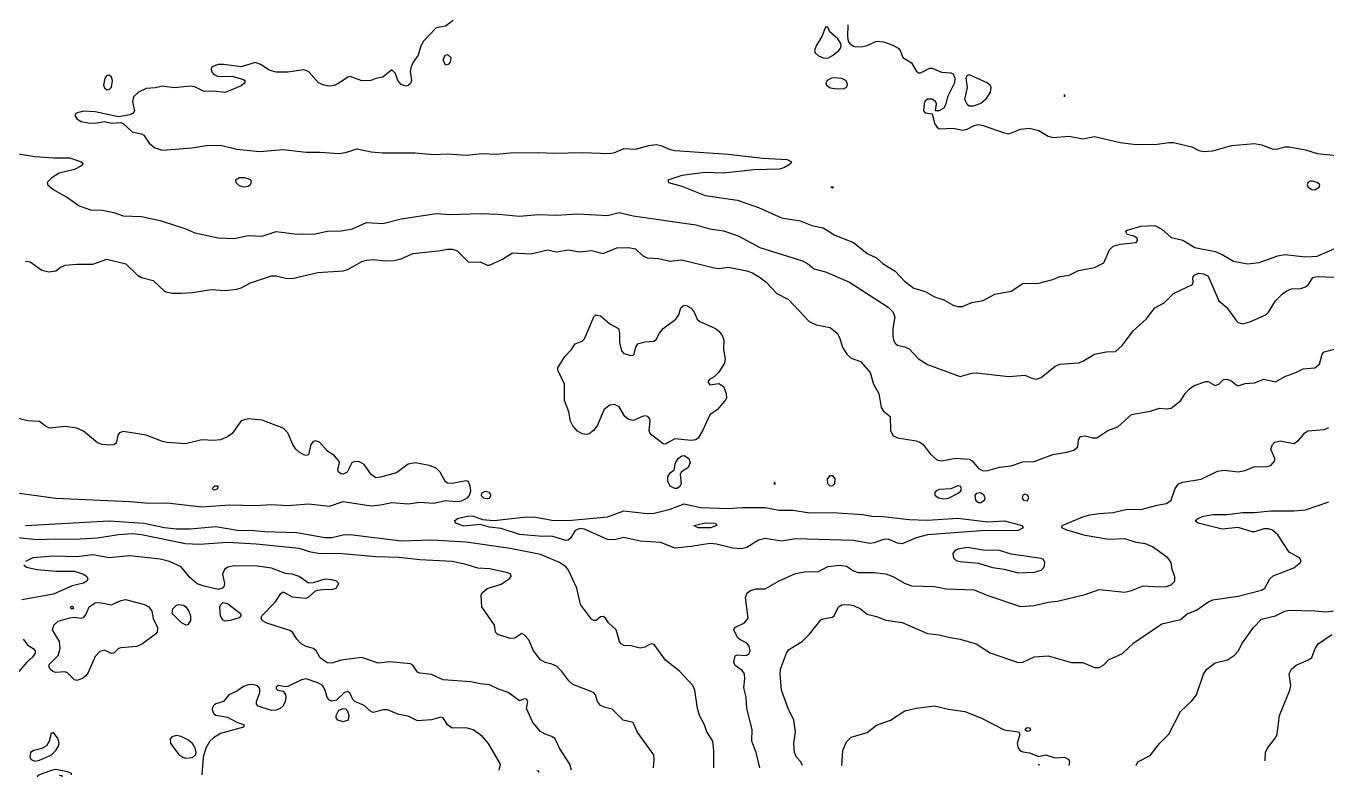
# Model space of a CAD drawing. Header units: inches. Extents: x 3311818 to 3313075, y 1372003 to 1372737.
# Drawn here: x 3312358.3 to 3312572.1, y 1372009.6 to 1372133.1 of the extents above; entities that cross this region are included whole.
import ezdxf

# ---------------------------------------------------------------- set-up
doc = ezdxf.new("R2010")
doc.units = ezdxf.units.IN
doc.header["$MEASUREMENT"] = 0

msp = doc.modelspace()

# ---------------------------------------------------------------- linework, layer by layer
for points, elevation in [([(3312428.44, 1372134.01), (3312427.18, 1372133.07), (3312425.65, 1372132.77), (3312423.6, 1372130.58), (3312423.16, 1372129.82), (3312422.71, 1372128.29), (3312421.88, 1372127.15), (3312421.54, 1372126.39), (3312421.41, 1372125.62), (3312421.59, 1372124.1), (3312421.46, 1372123.64), (3312421.08, 1372123.29), (3312420.7, 1372123.21), (3312419.94, 1372123.47), (3312419.38, 1372124.1), (3312418.98, 1372125.24), (3312418.41, 1372125.89), (3312416.89, 1372124.65), (3312415.74, 1372124.43), (3312414.94, 1372124.1), (3312413.46, 1372124.04), (3312411.55, 1372124.78), (3312411.17, 1372124.67), (3312409.79, 1372123.72), (3312408.88, 1372123.32), (3312408.12, 1372123.21), (3312407.21, 1372123.34), (3312406.32, 1372123.72), (3312404.69, 1372125.6), (3312403.93, 1372125.88), (3312401.26, 1372125.49), (3312399.35, 1372125.47), (3312398.21, 1372125.82), (3312396.85, 1372126.77), (3312395.92, 1372127.08), (3312393.64, 1372126.34), (3312390.74, 1372126.77), (3312389.83, 1372126.77), (3312388.83, 1372126.39), (3312388.66, 1372126.01), (3312388.72, 1372125.62), (3312389.06, 1372125.14), (3312389.83, 1372124.78), (3312392.11, 1372124.85), (3312394.02, 1372124.26), (3312394.23, 1372124.1), (3312394.2, 1372123.72), (3312393.64, 1372123.22), (3312390.97, 1372122.15), (3312389.06, 1372122.37), (3312387.54, 1372122.33), (3312386.02, 1372123.1), (3312385.25, 1372123.21), (3312382.58, 1372122.91), (3312380.68, 1372123.16), (3312379.54, 1372122.91), (3312378.01, 1372122.81), (3312376.72, 1372122.19), (3312375.94, 1372121.43), (3312375.75, 1372120.67), (3312376.07, 1372119.14), (3312375.87, 1372118.76), (3312375.34, 1372118.47), (3312373.44, 1372118.16), (3312369.63, 1372118.95), (3312367.72, 1372119.07), (3312366.51, 1372118.76), (3312366.29, 1372118.38), (3312366.58, 1372117.79), (3312367.34, 1372117.36), (3312368.48, 1372117.15), (3312369.63, 1372117.12), (3312371.15, 1372117.39), (3312372.29, 1372117.1), (3312373.82, 1372117.19), (3312374.2, 1372117.07), (3312375.72, 1372115.66), (3312377.25, 1372115.33), (3312377.63, 1372115.1), (3312378.51, 1372113.81), (3312379.4, 1372113.05), (3312380.68, 1372112.66), (3312385.49, 1372113.05), (3312387.92, 1372113.45), (3312390.21, 1372113.47), (3312392.88, 1372112.82), (3312396.69, 1372112.44), (3312400.5, 1372112.76), (3312404.31, 1372112.35), (3312406.6, 1372112.34), (3312409.65, 1372112.09), (3312410.79, 1372112.28), (3312412.69, 1372112.87), (3312414.98, 1372112.4), (3312416.89, 1372112.22), (3312422.22, 1372112.2), (3312425.27, 1372111.96), (3312427.56, 1372112.07), (3312430.61, 1372111.84), (3312433.28, 1372112.1), (3312435.56, 1372112.01), (3312437.85, 1372112.2), (3312442.42, 1372112.27), (3312445.09, 1372112.16), (3312449.66, 1372112.3), (3312454.24, 1372112.11), (3312455.05, 1372112.28), (3312456.53, 1372112.95), (3312458.43, 1372112.8), (3312460.63, 1372113.43), (3312461.86, 1372113.57), (3312462.62, 1372113.44), (3312464.15, 1372112.78), (3312464.91, 1372112.63), (3312473.68, 1372112.01), (3312479.39, 1372111.35), (3312483.37, 1372111.14), (3312484.08, 1372110.76), (3312483.87, 1372110.38), (3312482.82, 1372109.76), (3312482.06, 1372109.53), (3312477.87, 1372109.4), (3312472.91, 1372108.9), (3312469.87, 1372108.99), (3312466.05, 1372108.51), (3312463.74, 1372107.71), (3312463.87, 1372107.33), (3312466.05, 1372106.71), (3312469.87, 1372105.21), (3312475.2, 1372104.41), (3312478.63, 1372103.24), (3312482.44, 1372101.54), (3312485.49, 1372101.06), (3312487.4, 1372100.25), (3312489.3, 1372099.87), (3312491.21, 1372098.68), (3312494.26, 1372097.45), (3312496.54, 1372095.67), (3312498.07, 1372094.93), (3312499.13, 1372093.99), (3312501.12, 1372092.78), (3312502.64, 1372091.12), (3312504.17, 1372089.97), (3312506.07, 1372089.42), (3312507.6, 1372088.52), (3312509.12, 1372088.04), (3312510.65, 1372087.16), (3312511.41, 1372086.92), (3312512.17, 1372086.97), (3312513.7, 1372087.63), (3312515.6, 1372087.92), (3312517.51, 1372089), (3312520.18, 1372089.47), (3312522.08, 1372090.71), (3312524.75, 1372090.76), (3312527.04, 1372091.36), (3312528.18, 1372091.86), (3312529.7, 1372092.09), (3312531.23, 1372092.86), (3312533.9, 1372093.36), (3312535.42, 1372094.14), (3312536.36, 1372096.28), (3312536.95, 1372096.88), (3312538.09, 1372097.21), (3312540.76, 1372097.49), (3312540.96, 1372097.8), (3312540.88, 1372098.18), (3312540.38, 1372098.52), (3312539.23, 1372098.8), (3312538.99, 1372099.33), (3312539.23, 1372099.51), (3312541.52, 1372100.17), (3312543.81, 1372100.29), (3312544.95, 1372099.68), (3312546.47, 1372098.32), (3312548.38, 1372097.83), (3312550.39, 1372096.66), (3312553.72, 1372095.97), (3312554.86, 1372095.49), (3312556.76, 1372094.39), (3312559.05, 1372093.99), (3312560.96, 1372094.2), (3312564.01, 1372095.27), (3312565.15, 1372095.48), (3312568.58, 1372095.13), (3312570.49, 1372095.22), (3312575.06, 1372097.19)], 4492), ([(3312490.07, 1372127.81), (3312490.83, 1372128.21), (3312491.86, 1372129.05), (3312492.16, 1372129.44), (3312492.24, 1372129.82), (3312492.17, 1372130.2), (3312491.7, 1372130.96), (3312490.36, 1372132.1), (3312490.07, 1372132.87), (3312489.68, 1372132.87), (3312489.06, 1372131.34), (3312488.11, 1372129.82), (3312487.85, 1372129.05), (3312487.95, 1372128.67), (3312488.54, 1372128.15), (3312489.3, 1372127.83), (3312490.07, 1372127.81)], 4491), ([(3312493.35, 1372133.25), (3312493.26, 1372131.34), (3312493.41, 1372130.58), (3312493.66, 1372130.2), (3312494.26, 1372129.76), (3312494.64, 1372129.65), (3312495.78, 1372129.71), (3312496.54, 1372129.89), (3312498.07, 1372130.56), (3312499.21, 1372130.48), (3312500.74, 1372129.93), (3312501.62, 1372129.44), (3312501.94, 1372129.05), (3312502.4, 1372127.91), (3312503.79, 1372127.02), (3312504.55, 1372125.68), (3312504.93, 1372125.35), (3312505.31, 1372125.35), (3312506.84, 1372126.17), (3312507.22, 1372126.16), (3312508.74, 1372125.49), (3312510.27, 1372125.38), (3312510.65, 1372125.19), (3312510.95, 1372124.48), (3312510.86, 1372123.72), (3312509.71, 1372121.43), (3312509.47, 1372120.29), (3312509.12, 1372119.59), (3312508.36, 1372119.11), (3312507.74, 1372119.14), (3312507.9, 1372120.29), (3312507.77, 1372120.67), (3312507.22, 1372121.03), (3312506.45, 1372121.03), (3312506.07, 1372120.72), (3312505.89, 1372120.29), (3312505.78, 1372119.14), (3312506.07, 1372118.81), (3312507.22, 1372118.64), (3312507.6, 1372117.06), (3312507.98, 1372116.47), (3312508.36, 1372116.18), (3312510.65, 1372116.28), (3312512.17, 1372115.93), (3312512.93, 1372116.11), (3312514.08, 1372116.71), (3312514.84, 1372116.86), (3312515.6, 1372116.74), (3312519.03, 1372115.49), (3312519.79, 1372115.36), (3312521.7, 1372116.1), (3312523.22, 1372116.27), (3312524.75, 1372115.88), (3312526.27, 1372114.98), (3312527.04, 1372114.75), (3312529.7, 1372114.98), (3312531.99, 1372114.51), (3312533.9, 1372114.93), (3312538.09, 1372113.94), (3312540.76, 1372113.58), (3312544.19, 1372113.62), (3312546.09, 1372113.94), (3312546.85, 1372113.93), (3312549.9, 1372113.21), (3312551.05, 1372112.6), (3312551.81, 1372112.42), (3312553.33, 1372112.57), (3312556.38, 1372113.43), (3312560.19, 1372113.78), (3312561.34, 1372113.54), (3312563.24, 1372112.83), (3312564.01, 1372112.85), (3312565.15, 1372113.2), (3312565.91, 1372113.2), (3312568.58, 1372112.72), (3312570.49, 1372112.13), (3312575.82, 1372111.55)], 4491), ([(3312427.64, 1372126.77), (3312427.18, 1372126.62), (3312426.83, 1372127.53), (3312427.14, 1372128.29), (3312427.56, 1372128.39), (3312428.1, 1372127.91), (3312427.97, 1372127.15), (3312427.64, 1372126.77)], 4492), ([(3312371.91, 1372122.62), (3312372.29, 1372123.01), (3312372.46, 1372124.1), (3312372.29, 1372124.69), (3312371.91, 1372124.97), (3312371.53, 1372124.92), (3312371.23, 1372124.48), (3312370.99, 1372123.34), (3312371.15, 1372122.89), (3312371.53, 1372122.59), (3312371.91, 1372122.62)], 4492), ([(3312492.73, 1372122.82), (3312493.11, 1372123.04), (3312493.26, 1372123.34), (3312493.22, 1372123.72), (3312492.99, 1372124.1), (3312492.35, 1372124.47), (3312491.21, 1372124.58), (3312490.64, 1372124.48), (3312489.96, 1372124.1), (3312489.73, 1372123.72), (3312489.81, 1372123.34), (3312490.45, 1372122.91), (3312491.59, 1372122.74), (3312492.73, 1372122.82)], 4491), ([(3312513.93, 1372119.91), (3312513.31, 1372119.9), (3312512.93, 1372120.17), (3312512.56, 1372121.05), (3312513.03, 1372122.96), (3312512.79, 1372124.48), (3312512.93, 1372124.93), (3312513.31, 1372125.08), (3312516.32, 1372123.72), (3312516.72, 1372123.34), (3312516.86, 1372122.96), (3312516.74, 1372122.19), (3312515.98, 1372120.99), (3312515.22, 1372120.35), (3312513.93, 1372119.91)], 4491), ([(3312528.94, 1372121.43), (3312528.94, 1372121.43), (3312528.94, 1372121.81), (3312528.94, 1372121.81), (3312528.94, 1372121.43)], 4491), ([(3312356.67, 1372112.12), (3312359.72, 1372111.59), (3312362.77, 1372111.39), (3312365.43, 1372111.4), (3312367.34, 1372110.76), (3312367.66, 1372110.38), (3312367.27, 1372110), (3312366.2, 1372109.5), (3312363.71, 1372108.85), (3312362.47, 1372108.09), (3312361.7, 1372107.33), (3312361.85, 1372106.95), (3312362.71, 1372106.19), (3312365.05, 1372104.9), (3312366.98, 1372103.52), (3312368.86, 1372102.82), (3312370.77, 1372102.78), (3312372.68, 1372102.39), (3312374.2, 1372101.87), (3312377.25, 1372101.75), (3312380.3, 1372101.07), (3312384.54, 1372099.71), (3312386.02, 1372099.07), (3312389.83, 1372098.22), (3312392.49, 1372098.15), (3312394.78, 1372098.62), (3312397.07, 1372098.54), (3312399.35, 1372099.28), (3312402.4, 1372098.89), (3312403.93, 1372098.84), (3312405.83, 1372098.91), (3312407.74, 1372099.36), (3312410.03, 1372099.37), (3312411.93, 1372099.73), (3312414.22, 1372100.76), (3312416.89, 1372100.6), (3312419.94, 1372101.35), (3312425.65, 1372102.24), (3312427.94, 1372102.1), (3312432.89, 1372102.22), (3312435.94, 1372102.13), (3312439.37, 1372101.79), (3312442.42, 1372102.07), (3312445.47, 1372101.95), (3312448.9, 1372102.19), (3312453.86, 1372101.91), (3312455.76, 1372102.42), (3312458.05, 1372101.84), (3312468.34, 1372100.37), (3312470.63, 1372099.71), (3312472.91, 1372099.41), (3312475.31, 1372098.56), (3312478.88, 1372096.66), (3312485.87, 1372094.45), (3312486.74, 1372093.99), (3312487.78, 1372093.15), (3312489.68, 1372092.64), (3312493.64, 1372090.94), (3312499.97, 1372086.82), (3312500.74, 1372086.07), (3312501.04, 1372085.22), (3312500.75, 1372083.32), (3312500.74, 1372082.17), (3312500.84, 1372081.41), (3312501.12, 1372080.89), (3312501.5, 1372080.61), (3312502.64, 1372080.34), (3312503.41, 1372079.99), (3312504.94, 1372078.36), (3312506.45, 1372077.43), (3312511.79, 1372075.46), (3312513.7, 1372075.97), (3312514.46, 1372076.03), (3312519.79, 1372075.45), (3312522.46, 1372075.63), (3312523.61, 1372075.14), (3312524.37, 1372074.99), (3312525.13, 1372075.25), (3312527.42, 1372077.12), (3312528.18, 1372077.49), (3312531.23, 1372077.7), (3312531.99, 1372077.94), (3312533.9, 1372079.08), (3312535.8, 1372079.48), (3312537.33, 1372079.57), (3312538.47, 1372080.6), (3312540.23, 1372082.94), (3312542.39, 1372084.84), (3312543.78, 1372086.75), (3312545.33, 1372087.55), (3312546.85, 1372089.09), (3312550.01, 1372090.56), (3312550.12, 1372090.94), (3312550.05, 1372091.7), (3312550.25, 1372092.08), (3312551.05, 1372092.41), (3312551.81, 1372092.34), (3312552.57, 1372091.92), (3312554.31, 1372087.89), (3312555.62, 1372086.78), (3312557.15, 1372084.67), (3312557.53, 1372084.34), (3312558.29, 1372084.12), (3312559.43, 1372084.4), (3312562.03, 1372085.6), (3312562.48, 1372086.03), (3312563.65, 1372087.89), (3312564.77, 1372089.03), (3312565.53, 1372089.55), (3312566.29, 1372089.84), (3312567.82, 1372089.9), (3312568.57, 1372090.18), (3312569.04, 1372090.56), (3312569.79, 1372091.7), (3312570.49, 1372091.88), (3312574.68, 1372091.69)], 4493), ([(3312394.78, 1372106.75), (3312395.1, 1372106.95), (3312395.31, 1372107.33), (3312395.18, 1372107.71), (3312394.78, 1372107.92), (3312394.18, 1372108.09), (3312393.32, 1372108.09), (3312392.71, 1372107.71), (3312392.74, 1372107.33), (3312393.26, 1372106.86), (3312394.02, 1372106.64), (3312394.78, 1372106.75)], 4492), ([(3312570.1, 1372106.14), (3312570.82, 1372106.57), (3312570.9, 1372106.95), (3312570.49, 1372107.33), (3312569.72, 1372107.57), (3312569.34, 1372107.56), (3312568.96, 1372107.35), (3312568.86, 1372106.95), (3312569.02, 1372106.57), (3312569.59, 1372106.19), (3312570.1, 1372106.14)], 4491), ([(3312490.83, 1372106.49), (3312490.98, 1372106.57), (3312490.57, 1372106.57), (3312490.83, 1372106.49)], 4491), ([(3312358.19, 1372094.38), (3312358.95, 1372094.27), (3312360.86, 1372092.93), (3312362, 1372092.63), (3312363.15, 1372092.83), (3312363.91, 1372093.41), (3312364.67, 1372093.74), (3312366.58, 1372093.93), (3312369.25, 1372093.9), (3312371.53, 1372094.71), (3312374.68, 1372093.99), (3312376.56, 1372092.08), (3312377.25, 1372091.69), (3312379.15, 1372091.23), (3312381.09, 1372089.42), (3312382.2, 1372089.13), (3312383.73, 1372089.14), (3312385.63, 1372089.27), (3312388.68, 1372089.73), (3312390.97, 1372089.58), (3312392.88, 1372089.81), (3312393.64, 1372090.01), (3312395.16, 1372090.86), (3312398.59, 1372091.98), (3312399.35, 1372092.01), (3312400.88, 1372091.59), (3312402.02, 1372091.57), (3312406.22, 1372092.56), (3312410.41, 1372092.82), (3312411.17, 1372093.04), (3312413.46, 1372094.32), (3312414.22, 1372094.56), (3312415.36, 1372094.69), (3312417.27, 1372094.47), (3312418.79, 1372094.5), (3312419.94, 1372094.78), (3312421.84, 1372095.66), (3312426.03, 1372096.09), (3312427.56, 1372096.38), (3312428.32, 1372096.39), (3312429.08, 1372096.15), (3312430.99, 1372094.24), (3312432.89, 1372094.28), (3312434.04, 1372093.76), (3312434.42, 1372093.76), (3312436.56, 1372094.75), (3312438.23, 1372095.79), (3312441.28, 1372095.61), (3312443.95, 1372096.28), (3312445.47, 1372095.95), (3312447.38, 1372096.24), (3312449.28, 1372095.96), (3312451.19, 1372096.14), (3312453.1, 1372095.69), (3312455.38, 1372096.62), (3312457.29, 1372096.67), (3312458.43, 1372096.43), (3312459.57, 1372095.34), (3312460.34, 1372094.96), (3312462.24, 1372094.85), (3312464.15, 1372094.4), (3312466.05, 1372094.61), (3312471.39, 1372093.3), (3312472.15, 1372093.21), (3312473.68, 1372093.39), (3312476.73, 1372092.79), (3312477.69, 1372092.47), (3312478.95, 1372091.7), (3312479.94, 1372090.94), (3312481.68, 1372089.09), (3312483.59, 1372088.11), (3312486.96, 1372084.46), (3312488.16, 1372083.92), (3312490.45, 1372083.47), (3312491.59, 1372082.56), (3312491.97, 1372081.83), (3312492.47, 1372080.27), (3312493.15, 1372079.13), (3312493.88, 1372078.47), (3312495.4, 1372077.92), (3312496.99, 1372076.08), (3312497.56, 1372074.17), (3312498.42, 1372072.65), (3312498.83, 1372070.36), (3312499.21, 1372069.76), (3312500.29, 1372068.83), (3312500.34, 1372066.55), (3312500.74, 1372065.75), (3312501.5, 1372065.34), (3312504.55, 1372064.84), (3312505.31, 1372064.57), (3312505.7, 1372064.26), (3312506.85, 1372062.74), (3312507.98, 1372061.75), (3312508.74, 1372061.56), (3312511.03, 1372062), (3312513.31, 1372061.86), (3312513.77, 1372061.59), (3312514.84, 1372060.31), (3312515.6, 1372059.94), (3312516.36, 1372059.97), (3312518.27, 1372060.51), (3312520.18, 1372060.76), (3312522.08, 1372061.38), (3312523.99, 1372061.47), (3312527.04, 1372062.63), (3312529.32, 1372062.98), (3312530.47, 1372063.32), (3312531.12, 1372063.88), (3312531.26, 1372065.02), (3312531.61, 1372065.55), (3312532.37, 1372065.67), (3312533.51, 1372065.33), (3312534.28, 1372065.37), (3312536.07, 1372066.55), (3312537.71, 1372067.13), (3312539.99, 1372069.16), (3312543.04, 1372069.72), (3312544.57, 1372070.22), (3312545.71, 1372070.1), (3312546.47, 1372070.23), (3312548.07, 1372071.5), (3312548.79, 1372072.65), (3312549.52, 1372073.43), (3312550.28, 1372073.93), (3312552.19, 1372074.62), (3312552.57, 1372074.61), (3312553.72, 1372073.98), (3312554.32, 1372074.17), (3312555.07, 1372074.93), (3312555.62, 1372075.02), (3312556.38, 1372074.72), (3312557.15, 1372074.06), (3312557.53, 1372073.91), (3312558.67, 1372074.26), (3312560.19, 1372074.37), (3312561.72, 1372075.01), (3312563.62, 1372074.54), (3312565.15, 1372075.41), (3312566.98, 1372076.08), (3312568.2, 1372076.72), (3312570.1, 1372076.84), (3312570.87, 1372077.44), (3312571.3, 1372079.13), (3312571.63, 1372079.49), (3312573.53, 1372079.98)], 4494), ([(3312463.89, 1372064.64), (3312463.39, 1372064.32), (3312463, 1372064.36), (3312461.1, 1372065.79), (3312460.78, 1372066.17), (3312460.67, 1372066.55), (3312460.86, 1372068.07), (3312460.77, 1372068.45), (3312460.47, 1372068.83), (3312459.96, 1372068.95), (3312459.57, 1372068.87), (3312458.05, 1372068.21), (3312457.29, 1372068.34), (3312456.71, 1372068.83), (3312455.76, 1372070.42), (3312455, 1372070.83), (3312454.24, 1372070.72), (3312453.3, 1372069.98), (3312452.16, 1372067.31), (3312451.54, 1372066.55), (3312450.81, 1372066.03), (3312450.43, 1372065.91), (3312449.66, 1372065.99), (3312448.9, 1372066.45), (3312448.12, 1372067.31), (3312447.77, 1372068.07), (3312447.5, 1372069.6), (3312446.76, 1372071.5), (3312446.75, 1372074.17), (3312445.67, 1372076.46), (3312445.66, 1372076.84), (3312446.84, 1372078.74), (3312447.93, 1372079.89), (3312448.52, 1372080.79), (3312449.66, 1372081.26), (3312450.05, 1372081.63), (3312451.57, 1372085.27), (3312451.93, 1372085.6), (3312452.71, 1372085.41), (3312454.24, 1372084.1), (3312455.65, 1372083.32), (3312455.82, 1372082.56), (3312455.79, 1372081.03), (3312456.14, 1372079.63), (3312456.53, 1372079.24), (3312457.67, 1372078.9), (3312458.05, 1372078.95), (3312458.23, 1372079.13), (3312458.49, 1372080.27), (3312458.81, 1372080.78), (3312459.96, 1372081.14), (3312461.48, 1372081.26), (3312461.86, 1372081.54), (3312462.39, 1372082.56), (3312463, 1372083.32), (3312465.04, 1372084.84), (3312465.54, 1372085.6), (3312465.88, 1372086.75), (3312466.43, 1372087.14), (3312466.82, 1372087.12), (3312467.58, 1372086.69), (3312468.09, 1372085.99), (3312468.6, 1372084.84), (3312469.02, 1372084.46), (3312471.58, 1372083.32), (3312472.15, 1372082.89), (3312472.68, 1372082.17), (3312472.93, 1372081.41), (3312472.91, 1372079.89), (3312473.2, 1372078.36), (3312473.06, 1372077.6), (3312472.15, 1372076.12), (3312471.39, 1372075.39), (3312470.58, 1372074.93), (3312470.35, 1372074.55), (3312470.63, 1372074.04), (3312472.15, 1372074.26), (3312472.91, 1372073.79), (3312473.36, 1372072.65), (3312473.41, 1372071.88), (3312473.3, 1372071.66), (3312471.91, 1372069.98), (3312470.63, 1372069.15), (3312469.48, 1372066.59), (3312468.72, 1372065.31), (3312468.38, 1372065.02), (3312467.58, 1372064.9), (3312464.91, 1372065.19), (3312463.89, 1372064.64)], 4495), ([(3312416.51, 1372054.32), (3312418.41, 1372054.7), (3312421.08, 1372054.5), (3312422.99, 1372054.76), (3312425.27, 1372054.62), (3312427.18, 1372055.02), (3312429.08, 1372054.9), (3312429.85, 1372055.01), (3312430.8, 1372055.49), (3312431.14, 1372055.88), (3312431.35, 1372056.64), (3312431.28, 1372057.4), (3312430.99, 1372058.16), (3312430.61, 1372058.27), (3312428.32, 1372057.86), (3312427.56, 1372057.91), (3312427.16, 1372058.16), (3312426.35, 1372059.69), (3312425.65, 1372060.34), (3312424.51, 1372060.79), (3312422.22, 1372061.22), (3312421.08, 1372061.01), (3312419.17, 1372059.61), (3312416.51, 1372058.87), (3312415.74, 1372058.79), (3312414.98, 1372059.3), (3312413.84, 1372060.96), (3312413.08, 1372061.41), (3312412.31, 1372061.45), (3312411.82, 1372061.21), (3312411.06, 1372059.69), (3312410.41, 1372059.38), (3312410.03, 1372059.42), (3312409.6, 1372059.69), (3312409.53, 1372060.07), (3312409.77, 1372061.21), (3312409.69, 1372061.59), (3312408.98, 1372062.36), (3312407.74, 1372063.22), (3312406.49, 1372064.64), (3312405.83, 1372064.87), (3312405.45, 1372064.74), (3312405.07, 1372064.26), (3312404.69, 1372062.55), (3312404.31, 1372062.45), (3312403.93, 1372062.57), (3312403.17, 1372062.97), (3312402.59, 1372063.5), (3312402.1, 1372064.26), (3312401.26, 1372066.15), (3312400.5, 1372066.94), (3312397.07, 1372068.24), (3312394.78, 1372068.46), (3312393.64, 1372068.16), (3312392.11, 1372066.04), (3312391.35, 1372065.49), (3312390.21, 1372065.02), (3312389.06, 1372064.92), (3312387.16, 1372065), (3312384.49, 1372064.37), (3312381.44, 1372064.6), (3312380.68, 1372064.74), (3312378.01, 1372065.77), (3312374.2, 1372066.4), (3312373.62, 1372066.17), (3312373.35, 1372065.79), (3312373.06, 1372064.47), (3312372.68, 1372064.19), (3312371.91, 1372064.12), (3312370.77, 1372064.24), (3312370.01, 1372064.53), (3312367.72, 1372066.42), (3312366.58, 1372066.94), (3312364.67, 1372067.19), (3312362.13, 1372066.93), (3312361.62, 1372067.14), (3312360.48, 1372068.01), (3312358.57, 1372068.16), (3312355.52, 1372068.89)], 4494), ([(3312478.89, 1372011.09), (3312478.28, 1372013.57), (3312477.56, 1372015.48), (3312477.59, 1372017.38), (3312476.72, 1372020.81), (3312476.62, 1372022.72), (3312476.24, 1372024.24), (3312476.43, 1372025.77), (3312476.34, 1372026.52), (3312475.96, 1372027.06), (3312474.82, 1372027.92), (3312474.6, 1372028.43), (3312474.82, 1372029.48), (3312475.2, 1372029.68), (3312476.34, 1372029.53), (3312476.73, 1372029.61), (3312477.11, 1372029.89), (3312477.26, 1372030.34), (3312477.11, 1372031.1), (3312476.73, 1372031.57), (3312475.58, 1372032.16), (3312475.2, 1372032.5), (3312474.6, 1372033.77), (3312474.78, 1372034.15), (3312476.38, 1372034.91), (3312476.95, 1372035.68), (3312476.53, 1372039.11), (3312476.79, 1372039.87), (3312477.33, 1372040.25), (3312478.25, 1372040.49), (3312479.77, 1372040.52), (3312482.06, 1372041.85), (3312484.73, 1372043.04), (3312486.25, 1372043.33), (3312488.54, 1372043.36), (3312490.07, 1372044.2), (3312491.97, 1372044.42), (3312493.11, 1372044.26), (3312494.26, 1372043.45), (3312495.02, 1372043.19), (3312497.69, 1372043.2), (3312499.59, 1372042.97), (3312500.72, 1372042.54), (3312502.76, 1372041.39), (3312503.85, 1372041.01), (3312507.6, 1372040.92), (3312509.5, 1372040.54), (3312514.08, 1372040.37), (3312516.36, 1372039.39), (3312521.7, 1372037.6), (3312523.99, 1372037.75), (3312526.27, 1372038.34), (3312527.8, 1372038.51), (3312532.37, 1372039.6), (3312534.66, 1372040.4), (3312538.85, 1372039.97), (3312539.99, 1372040.25), (3312541.9, 1372041.03), (3312544.57, 1372040.83), (3312545.71, 1372040.91), (3312546.47, 1372041.16), (3312547.1, 1372041.77), (3312547.1, 1372042.54), (3312546.65, 1372043.68), (3312546.47, 1372044.82), (3312545.95, 1372045.59), (3312543.42, 1372047.4), (3312542.28, 1372047.93), (3312540.76, 1372048.15), (3312538.85, 1372048.75), (3312536.18, 1372048.6), (3312532.37, 1372049.27), (3312529.35, 1372050.16), (3312528.54, 1372050.54), (3312528.57, 1372050.92), (3312531.99, 1372052.34), (3312533.13, 1372052.66), (3312534.66, 1372052.93), (3312536.95, 1372053.04), (3312539.23, 1372053.61), (3312541.52, 1372053.54), (3312544.19, 1372054.3), (3312545.71, 1372054.55), (3312546.48, 1372055.11), (3312547.12, 1372057.02), (3312547.7, 1372057.78), (3312548.38, 1372058.07), (3312551.43, 1372058.56), (3312554.1, 1372059.89), (3312555.24, 1372060.01), (3312557.53, 1372059.78), (3312558.67, 1372060), (3312560.19, 1372060.63), (3312562.1, 1372060.59), (3312562.86, 1372060.81), (3312563.53, 1372061.59), (3312563.54, 1372061.97), (3312562.89, 1372063.5), (3312563.14, 1372064.26), (3312563.54, 1372064.64), (3312564.39, 1372064.87), (3312566.67, 1372064.41), (3312567.44, 1372064.9), (3312568.44, 1372066.17), (3312568.96, 1372066.5), (3312571.63, 1372066.74), (3312572.39, 1372067.03)], 4495), ([(3312465.29, 1372057.02), (3312464.91, 1372057.01), (3312464.15, 1372057.41), (3312463.73, 1372058.16), (3312463.77, 1372058.93), (3312464.15, 1372059.58), (3312464.82, 1372060.07), (3312465.03, 1372061.21), (3312465.45, 1372061.97), (3312466.05, 1372062.4), (3312466.43, 1372062.42), (3312467.2, 1372061.97), (3312467.41, 1372061.21), (3312467.09, 1372060.45), (3312465.96, 1372059.69), (3312465.79, 1372059.31), (3312465.92, 1372057.78), (3312465.67, 1372057.28), (3312465.29, 1372057.02)], 4495), ([(3312481.3, 1372057.75), (3312481.47, 1372057.78), (3312481.3, 1372058.05), (3312481.15, 1372057.78), (3312481.3, 1372057.75)], 4494), ([(3312491.16, 1372057.78), (3312490.83, 1372057.43), (3312490.45, 1372057.4), (3312490.04, 1372057.78), (3312489.98, 1372058.54), (3312490.45, 1372059.16), (3312490.83, 1372059.14), (3312491.21, 1372058.63), (3312491.16, 1372057.78)], 4495), ([(3312355.14, 1372056.54), (3312363.15, 1372055.44), (3312375.34, 1372054.88), (3312378.39, 1372054.6), (3312381.44, 1372054.68), (3312387.16, 1372054.01), (3312391.73, 1372054.32), (3312395.92, 1372054.2), (3312398.59, 1372054.38), (3312401.26, 1372054.22), (3312404.69, 1372054.52), (3312408.12, 1372054.1), (3312410.41, 1372054.88), (3312414.98, 1372054.17), (3312416.51, 1372054.32)], 4494), ([(3312389.45, 1372056.84), (3312389.77, 1372057.02), (3312389.83, 1372057.4), (3312389.21, 1372057.4), (3312388.83, 1372057.02), (3312389.06, 1372056.79), (3312389.45, 1372056.84)], 4493), ([(3312434.42, 1372055.44), (3312434.69, 1372055.88), (3312434.42, 1372056.35), (3312433.66, 1372056.52), (3312433.12, 1372056.26), (3312433.07, 1372055.88), (3312433.43, 1372055.49), (3312434.04, 1372055.36), (3312434.42, 1372055.44)], 4494), ([(3312509.88, 1372055.42), (3312511.49, 1372056.26), (3312511.94, 1372056.64), (3312512.05, 1372057.02), (3312511.82, 1372057.4), (3312511.41, 1372057.45), (3312510.27, 1372056.97), (3312508.36, 1372056.83), (3312507.88, 1372056.64), (3312507.57, 1372056.26), (3312507.68, 1372055.88), (3312508.3, 1372055.49), (3312509.12, 1372055.34), (3312509.88, 1372055.42)], 4494), ([(3312515.22, 1372054.72), (3312515.81, 1372055.11), (3312515.91, 1372055.49), (3312515.76, 1372055.88), (3312515.22, 1372056.29), (3312514.46, 1372056.2), (3312514.23, 1372055.88), (3312514.31, 1372055.11), (3312514.8, 1372054.73), (3312515.22, 1372054.72)], 4494), ([(3312522.84, 1372054.98), (3312523.09, 1372055.49), (3312522.92, 1372055.88), (3312522.46, 1372056.1), (3312522.08, 1372055.9), (3312522, 1372055.49), (3312522.22, 1372055.11), (3312522.84, 1372054.98)], 4494), ([(3312475.79, 1372047.11), (3312474.44, 1372047.19), (3312471.77, 1372047.88), (3312470.63, 1372047.99), (3312467.58, 1372047.47), (3312464.91, 1372047.21), (3312462.62, 1372048.13), (3312459.19, 1372048.38), (3312456.53, 1372048.98), (3312455, 1372048.56), (3312453.86, 1372048.63), (3312450.05, 1372050.32), (3312449.28, 1372050.43), (3312448.52, 1372050.08), (3312447.76, 1372048.83), (3312447.38, 1372048.51), (3312447, 1372048.44), (3312444.71, 1372049.16), (3312443.19, 1372049.13), (3312439.37, 1372049.47), (3312436.33, 1372050.44), (3312434.42, 1372050.63), (3312432.89, 1372051.1), (3312430.23, 1372050.82), (3312428.89, 1372051.3), (3312428.68, 1372051.68), (3312429.2, 1372052.06), (3312430.99, 1372052.5), (3312431.78, 1372052.45), (3312433.28, 1372051.93), (3312435.18, 1372051.73), (3312440.52, 1372052.35), (3312442.04, 1372052.28), (3312444.71, 1372051.83), (3312447.38, 1372051.77), (3312453.86, 1372052.33), (3312456.53, 1372053.32), (3312460.34, 1372052.93), (3312461.48, 1372052.95), (3312464.13, 1372053.59), (3312466.43, 1372054.48), (3312469.1, 1372053.88), (3312473.68, 1372053.72), (3312475.96, 1372053.9), (3312479.77, 1372053.89), (3312482.06, 1372053.47), (3312484.35, 1372053.44), (3312487.02, 1372053.03), (3312490.83, 1372053.05), (3312495.78, 1372052.72), (3312497.31, 1372052.46), (3312499.21, 1372052.39), (3312503.41, 1372051.91), (3312506.45, 1372051.81), (3312511.41, 1372052.12), (3312516.36, 1372051.53), (3312519.03, 1372051.7), (3312521.97, 1372050.92), (3312522.18, 1372050.54), (3312521.32, 1372050.13), (3312515.22, 1372050.04), (3312506.45, 1372049.38), (3312504.55, 1372048.88), (3312502.26, 1372047.94), (3312501.5, 1372048.03), (3312499.97, 1372048.68), (3312499.21, 1372048.61), (3312497.69, 1372048.07), (3312496.93, 1372047.99), (3312494.26, 1372048.47), (3312484.73, 1372048.76), (3312482.44, 1372048.37), (3312479.77, 1372048.81), (3312478.63, 1372048.5), (3312476.73, 1372047.33), (3312475.79, 1372047.11)], 4495), ([(3312485.89, 1372011.47), (3312485.62, 1372012.05), (3312484.88, 1372012.81), (3312484.59, 1372013.57), (3312484.47, 1372015.09), (3312484.71, 1372017), (3312484.46, 1372018.91), (3312483.54, 1372020.81), (3312482.44, 1372023.86), (3312482.22, 1372026.53), (3312482.29, 1372027.29), (3312483.26, 1372029.96), (3312483.59, 1372030.5), (3312485.83, 1372031.86), (3312487.02, 1372033.05), (3312488.92, 1372035.39), (3312489.3, 1372035.6), (3312490.83, 1372035.87), (3312491.11, 1372036.06), (3312491.81, 1372037.58), (3312492.35, 1372037.9), (3312493.5, 1372037.93), (3312494.26, 1372037.79), (3312495.44, 1372037.2), (3312496.54, 1372036.37), (3312498.07, 1372035.98), (3312499.59, 1372035.34), (3312502.26, 1372034.98), (3312506.45, 1372033.16), (3312508.36, 1372032.97), (3312509.88, 1372032.55), (3312511.81, 1372032.25), (3312514.46, 1372031.48), (3312516.74, 1372030.01), (3312521.32, 1372028.39), (3312522.08, 1372028.45), (3312523.99, 1372029.34), (3312526.27, 1372029.49), (3312530.08, 1372028.38), (3312531.99, 1372028.38), (3312533.9, 1372027.57), (3312534.66, 1372027.6), (3312535.42, 1372028.03), (3312536.18, 1372028.86), (3312538.47, 1372029.86), (3312540.38, 1372031.64), (3312544.95, 1372034.74), (3312548, 1372035.49), (3312549.14, 1372036.39), (3312550.67, 1372037.03), (3312552.51, 1372038.34), (3312553.33, 1372038.72), (3312557.53, 1372039.32), (3312561.34, 1372040.31), (3312561.86, 1372040.63), (3312562.71, 1372042.16), (3312563.24, 1372042.64), (3312566.67, 1372043.97), (3312567.77, 1372044.82), (3312567.85, 1372045.2), (3312567.6, 1372045.59), (3312565.91, 1372046.55), (3312564.01, 1372049.42), (3312563.12, 1372050.16), (3312562.48, 1372050.36), (3312561.72, 1372050.36), (3312560.19, 1372049.9), (3312559.81, 1372049.9), (3312557.53, 1372050.58), (3312554.86, 1372050.35), (3312550.94, 1372051.3), (3312550.46, 1372051.68), (3312550.9, 1372052.06), (3312551.8, 1372052.45), (3312553.33, 1372052.72), (3312555.62, 1372052.74), (3312558.29, 1372053.09), (3312560.19, 1372053.05), (3312562.86, 1372053.35), (3312566.67, 1372053.34), (3312568.58, 1372053.52), (3312572.39, 1372054.8)], 4496), ([(3312471.3, 1372011.09), (3312471.31, 1372013.95), (3312471.13, 1372015.48), (3312470.18, 1372017), (3312469.78, 1372018.14), (3312468.94, 1372019.67), (3312468.62, 1372020.81), (3312468.21, 1372023.86), (3312467.86, 1372024.62), (3312465.67, 1372027), (3312463.39, 1372028.77), (3312461.48, 1372031.36), (3312461.1, 1372031.46), (3312460.72, 1372031.36), (3312459.96, 1372030.92), (3312459.19, 1372030.75), (3312457.67, 1372031.13), (3312456.53, 1372031.21), (3312456.14, 1372031.41), (3312455.8, 1372031.86), (3312455.24, 1372033.77), (3312454.02, 1372034.91), (3312453.48, 1372035.68), (3312453.1, 1372035.95), (3312452.71, 1372035.91), (3312451.95, 1372035.33), (3312451.57, 1372035.28), (3312451.19, 1372035.54), (3312449.38, 1372037.96), (3312448.78, 1372040.63), (3312447.38, 1372043.7), (3312447, 1372044.13), (3312445.97, 1372044.82), (3312442.8, 1372046.15), (3312437.85, 1372047.16), (3312430.61, 1372048.21), (3312424.89, 1372048.52), (3312419.94, 1372048.37), (3312411.55, 1372049.4), (3312410.41, 1372049.34), (3312408.5, 1372048.92), (3312407.36, 1372048.9), (3312402.79, 1372049.71), (3312397.45, 1372049.88), (3312395.16, 1372050.13), (3312393.26, 1372050.03), (3312389.45, 1372050.71), (3312385.25, 1372050.33), (3312382.97, 1372050.32), (3312381.03, 1372050.54), (3312377.63, 1372051.25), (3312371.91, 1372051.66), (3312358.19, 1372050.89)], 4494), ([(3312461.38, 1372011.09), (3312461.53, 1372012.43), (3312461.43, 1372013.19), (3312458.71, 1372017), (3312458.05, 1372018.52), (3312456.41, 1372018.91), (3312454.62, 1372020.7), (3312453.48, 1372020.97), (3312452.71, 1372021.35), (3312452.19, 1372021.96), (3312451.85, 1372023.1), (3312451.53, 1372023.48), (3312448.14, 1372024.77), (3312447.46, 1372025.39), (3312446.34, 1372026.91), (3312445.47, 1372027.8), (3312444.71, 1372028.14), (3312443.57, 1372028.39), (3312442.8, 1372028.81), (3312441.69, 1372030.34), (3312440.9, 1372032.11), (3312440.14, 1372032.97), (3312439.76, 1372033.16), (3312438.61, 1372032.41), (3312437.85, 1372032.34), (3312435.82, 1372033.01), (3312435.43, 1372033.39), (3312435.26, 1372034.53), (3312433.16, 1372037.58), (3312433.06, 1372039.49), (3312433.23, 1372039.87), (3312434.04, 1372040.55), (3312436.33, 1372041.26), (3312437.68, 1372042.16), (3312437.98, 1372042.54), (3312437.94, 1372042.92), (3312437.47, 1372043.16), (3312434.42, 1372043.81), (3312432.51, 1372043.9), (3312430.61, 1372044.54), (3312428.32, 1372044.99), (3312422.99, 1372045.26), (3312419.56, 1372045.66), (3312415.74, 1372045.79), (3312409.65, 1372046.35), (3312406.6, 1372046.29), (3312405.07, 1372046.53), (3312403.17, 1372047.14), (3312396.09, 1372047.87), (3312391.35, 1372048.15), (3312386.78, 1372047.78), (3312384.49, 1372047.89), (3312377.25, 1372049.4), (3312375.72, 1372049.58), (3312373.44, 1372049.4), (3312370.01, 1372048.84), (3312366.2, 1372048.62), (3312363.15, 1372048.7), (3312360.1, 1372048.55), (3312354, 1372049.18)], 4493), ([(3312470.77, 1372050.54), (3312468.72, 1372050.52), (3312468, 1372050.92), (3312469.87, 1372051.37), (3312471.57, 1372051.3), (3312471.79, 1372050.92), (3312470.77, 1372050.54)], 4496), ([(3312523.99, 1372043.25), (3312525.13, 1372043.59), (3312525.63, 1372044.06), (3312525.75, 1372044.82), (3312525.51, 1372045.33), (3312525.13, 1372045.52), (3312520.18, 1372046.21), (3312518.27, 1372046.84), (3312515.6, 1372046.9), (3312512.93, 1372047.32), (3312511.41, 1372047.05), (3312510.89, 1372046.73), (3312510.62, 1372046.35), (3312510.72, 1372045.59), (3312511.17, 1372045.2), (3312511.79, 1372045.02), (3312514.84, 1372044.71), (3312517.13, 1372044.03), (3312519.03, 1372043.74), (3312521.32, 1372043.17), (3312523.99, 1372043.25)], 4494), ([(3312447.91, 1372010.71), (3312447.66, 1372011.66), (3312445.92, 1372014.33), (3312445.21, 1372015.86), (3312444.71, 1372016.25), (3312443.57, 1372016.59), (3312442.8, 1372017.04), (3312441.54, 1372018.52), (3312440.53, 1372020.81), (3312440.76, 1372021.96), (3312440.52, 1372022.36), (3312440.14, 1372022.4), (3312439.37, 1372022.1), (3312437.5, 1372023.48), (3312435.94, 1372024.01), (3312434.42, 1372024.74), (3312432.89, 1372024.87), (3312431.37, 1372025.21), (3312426.8, 1372025.54), (3312424.89, 1372026.42), (3312422.99, 1372026.63), (3312422.6, 1372026.79), (3312421.84, 1372027.98), (3312421.46, 1372028.17), (3312418.03, 1372028.52), (3312416.12, 1372028.3), (3312413.46, 1372029.22), (3312410.03, 1372028.79), (3312408.5, 1372028.29), (3312407.74, 1372028.35), (3312406.6, 1372029.17), (3312405.92, 1372030.34), (3312405.51, 1372030.72), (3312404.31, 1372031.01), (3312403.5, 1372031.48), (3312402.78, 1372032.25), (3312402.04, 1372033.39), (3312401.64, 1372033.67), (3312397.83, 1372034.84), (3312397.09, 1372035.29), (3312396.93, 1372035.68), (3312397.03, 1372036.06), (3312399.19, 1372038.34), (3312400.12, 1372039.77), (3312400.5, 1372040.04), (3312402.02, 1372039.18), (3312404.31, 1372038.98), (3312404.69, 1372039.15), (3312405.83, 1372040.18), (3312406.22, 1372040.32), (3312407.36, 1372040.48), (3312408.5, 1372040.42), (3312409.25, 1372040.63), (3312409.65, 1372041.41), (3312409.28, 1372041.77), (3312408.5, 1372042), (3312407.36, 1372042.09), (3312405.45, 1372041.48), (3312404.69, 1372041.46), (3312403.15, 1372042.54), (3312402.02, 1372042.95), (3312400.88, 1372043.06), (3312398.59, 1372043.92), (3312396.31, 1372044.25), (3312392.49, 1372044.3), (3312391.41, 1372044.06), (3312390.87, 1372043.68), (3312390.54, 1372042.92), (3312390.89, 1372041.39), (3312390.82, 1372041.01), (3312390.55, 1372040.63), (3312389.83, 1372040.41), (3312387.54, 1372040.94), (3312386.4, 1372041.36), (3312385.25, 1372042.33), (3312383.73, 1372044.15), (3312381.82, 1372045.02), (3312380.3, 1372045.4), (3312375.34, 1372045.95), (3312371.91, 1372045.63), (3312369.25, 1372046.12), (3312366.58, 1372045.78), (3312362.77, 1372045.89), (3312359.38, 1372045.59), (3312358.19, 1372045.02)], 4492), ([(3312357.87, 1372044.44), (3312358.33, 1372044.06), (3312360.1, 1372043.68), (3312363.15, 1372043.4), (3312366.2, 1372043.41), (3312367.7, 1372042.92), (3312368.23, 1372042.54), (3312368.43, 1372042.16), (3312368.27, 1372041.77), (3312367.72, 1372041.46), (3312365.81, 1372040.98), (3312362.77, 1372039.61), (3312357.58, 1372038.72)], 4492), ([(3312367.53, 1372025.77), (3312366.58, 1372025.42), (3312366.2, 1372025.53), (3312365.05, 1372026.72), (3312364.67, 1372026.87), (3312363.15, 1372026.76), (3312362.68, 1372026.91), (3312362.22, 1372027.29), (3312362.03, 1372027.67), (3312362.04, 1372028.05), (3312363.53, 1372029.54), (3312363.89, 1372030.72), (3312363.74, 1372031.86), (3312362.58, 1372033.77), (3312362.81, 1372034.53), (3312363.53, 1372035.17), (3312365.43, 1372035.77), (3312366.2, 1372035.87), (3312367.34, 1372035.71), (3312367.72, 1372035.82), (3312368.1, 1372036.21), (3312368.64, 1372037.58), (3312369.63, 1372038.22), (3312370.39, 1372038.28), (3312372.29, 1372037.86), (3312373.82, 1372038.59), (3312374.58, 1372038.77), (3312377.7, 1372037.96), (3312378.42, 1372037.58), (3312378.93, 1372036.82), (3312379.15, 1372035.65), (3312379.86, 1372034.15), (3312379.81, 1372033.39), (3312379.54, 1372033.06), (3312377.41, 1372031.48), (3312376.49, 1372031.05), (3312373.82, 1372030.83), (3312373.44, 1372030.68), (3312372.68, 1372029.93), (3312372.29, 1372029.86), (3312371.15, 1372030.42), (3312370.39, 1372030.21), (3312369.63, 1372029.38), (3312368.48, 1372026.78), (3312368.1, 1372026.23), (3312367.53, 1372025.77)], 4492), ([(3312365.99, 1372037.2), (3312365.67, 1372037.2), (3312365.56, 1372037.58), (3312365.81, 1372037.69), (3312366.01, 1372037.58), (3312365.99, 1372037.2)], 4492), ([(3312384.53, 1372034.53), (3312383.73, 1372034.95), (3312382.29, 1372036.44), (3312382.38, 1372037.2), (3312382.97, 1372037.83), (3312383.35, 1372037.96), (3312384.11, 1372037.81), (3312384.5, 1372037.58), (3312385, 1372036.82), (3312385.27, 1372036.06), (3312385.29, 1372035.29), (3312384.87, 1372034.59), (3312384.53, 1372034.53)], 4492), ([(3312391.86, 1372035.29), (3312390.97, 1372035.17), (3312390.59, 1372035.4), (3312390.21, 1372036.06), (3312390.12, 1372037.58), (3312390.26, 1372037.96), (3312390.59, 1372038.25), (3312391.35, 1372038.12), (3312393.53, 1372036.44), (3312393.54, 1372036.06), (3312393.26, 1372035.77), (3312391.86, 1372035.29)], 4492), ([(3312540.72, 1372011.47), (3312541.03, 1372012.05), (3312543.04, 1372013.11), (3312544.58, 1372015.09), (3312546.08, 1372016.62), (3312548, 1372020.33), (3312549.9, 1372022.08), (3312550.63, 1372023.1), (3312551.81, 1372026.49), (3312552.34, 1372027.29), (3312553.72, 1372028.34), (3312555.73, 1372028.82), (3312556.9, 1372029.58), (3312557.57, 1372030.34), (3312558.11, 1372031.48), (3312560.04, 1372034.15), (3312561.34, 1372035.55), (3312563.62, 1372036.05), (3312565.15, 1372036.83), (3312565.91, 1372036.99), (3312570.1, 1372036.92), (3312572.01, 1372036.74), (3312573.15, 1372036.88)], 4497), ([(3312357.8, 1372032.25), (3312358.57, 1372031.24), (3312359.41, 1372030.72), (3312359.73, 1372030.34), (3312359.77, 1372029.96), (3312359.34, 1372029.29), (3312358.36, 1372028.43), (3312357.06, 1372026.91)], 4492), ([(3312561.95, 1372012.24), (3312562.01, 1372013.57), (3312562.3, 1372014.33), (3312563.62, 1372016.01), (3312563.9, 1372016.62), (3312564.27, 1372019.67), (3312566.02, 1372023.86), (3312566.17, 1372024.62), (3312565.9, 1372026.53), (3312566.25, 1372027.29), (3312567.05, 1372027.95), (3312569.04, 1372028.82), (3312569.59, 1372029.2), (3312570.15, 1372030.72), (3312570.65, 1372031.48), (3312572.9, 1372033.01)], 4498), ([(3312436.03, 1372010.71), (3312436.25, 1372011.66), (3312434.25, 1372015.09), (3312433.31, 1372016.24), (3312431.75, 1372017.32), (3312430.61, 1372017.68), (3312428.32, 1372017.59), (3312427.56, 1372018.14), (3312426.81, 1372019.29), (3312426.42, 1372019.38), (3312424.89, 1372018.97), (3312422.6, 1372018.83), (3312421.08, 1372019.56), (3312419.56, 1372019.85), (3312417.65, 1372020.62), (3312416.89, 1372020.6), (3312415.36, 1372020.17), (3312414.98, 1372020.27), (3312413.84, 1372021.35), (3312412.31, 1372021.96), (3312411.99, 1372022.34), (3312411.55, 1372023.31), (3312411.17, 1372023.61), (3312410.58, 1372023.48), (3312409.26, 1372022.18), (3312408.5, 1372022.03), (3312408.12, 1372022.19), (3312407.74, 1372022.65), (3312407.44, 1372023.86), (3312406.99, 1372024.62), (3312406.22, 1372025.08), (3312404.31, 1372025.7), (3312403.55, 1372025.55), (3312401.26, 1372024.47), (3312400.88, 1372024.39), (3312399.74, 1372024.64), (3312399.35, 1372024.35), (3312399.35, 1372024.13), (3312399.67, 1372023.86), (3312400.5, 1372023.71), (3312400.88, 1372023.13), (3312400.95, 1372022.72), (3312400.84, 1372021.96), (3312400.5, 1372021.27), (3312400.01, 1372020.81), (3312399.35, 1372020.54), (3312398.59, 1372020.53), (3312396.43, 1372021.19), (3312396.15, 1372021.57), (3312396.16, 1372021.96), (3312396.7, 1372023.48), (3312396.69, 1372024.11), (3312396.31, 1372024.58), (3312395.54, 1372024.77), (3312394.78, 1372024.74), (3312394.02, 1372024.46), (3312392.88, 1372023.7), (3312391.61, 1372023.1), (3312390.72, 1372021.96), (3312389.45, 1372021.6), (3312389.06, 1372021.29), (3312388.86, 1372020.81), (3312388.88, 1372020.43), (3312389.06, 1372020.05), (3312389.45, 1372019.75), (3312391.35, 1372019.41), (3312392.88, 1372018.58), (3312394.1, 1372018.14), (3312393.98, 1372017.76), (3312390.21, 1372016.73), (3312389.06, 1372016.03), (3312388.49, 1372015.48), (3312387.83, 1372014.33), (3312387.38, 1372012.81), (3312387.14, 1372009.95)], 4491), ([(3312411.21, 1372018.91), (3312410.41, 1372018.64), (3312409.48, 1372018.91), (3312409.22, 1372019.29), (3312409.21, 1372019.67), (3312409.65, 1372020.57), (3312410.41, 1372020.86), (3312410.79, 1372020.76), (3312411.12, 1372020.43), (3312411.32, 1372019.67), (3312411.21, 1372018.91)], 4491), ([(3312492.38, 1372011.47), (3312492.52, 1372013.95), (3312493.11, 1372015.37), (3312493.88, 1372016.12), (3312496.54, 1372016.86), (3312498.07, 1372018.09), (3312500.38, 1372018.91), (3312502.7, 1372020.43), (3312504.55, 1372020.89), (3312507.6, 1372021.26), (3312509.88, 1372020.72), (3312512.55, 1372020.32), (3312515.18, 1372019.29), (3312519.03, 1372017.3), (3312521.37, 1372017), (3312521.59, 1372016.62), (3312521.18, 1372015.09), (3312521.35, 1372014.33), (3312521.7, 1372013.88), (3312522.08, 1372013.69), (3312523.22, 1372013.52), (3312524.75, 1372012.95), (3312525.89, 1372013.19), (3312527.42, 1372012.7), (3312528.94, 1372012.81), (3312529.68, 1372012.43), (3312529.77, 1372012.05), (3312529.65, 1372011.47)], 4497), ([(3312523.39, 1372017.38), (3312523.22, 1372017.17), (3312522.84, 1372017.06), (3312522.41, 1372017.38), (3312522.84, 1372017.73), (3312523.22, 1372017.67), (3312523.39, 1372017.38)], 4497), ([(3312360.48, 1372012.32), (3312362.42, 1372013.19), (3312363.15, 1372013.91), (3312363.53, 1372014.53), (3312363.68, 1372015.09), (3312363.54, 1372015.86), (3312362.77, 1372016.9), (3312362.38, 1372016.7), (3312362.06, 1372015.48), (3312361.62, 1372014.68), (3312360.86, 1372014.24), (3312359.53, 1372013.95), (3312359, 1372013.57), (3312358.87, 1372012.81), (3312359.09, 1372012.43), (3312359.72, 1372012.15), (3312360.48, 1372012.32)], 4491), ([(3312385.63, 1372012.75), (3312386.12, 1372013.19), (3312386.2, 1372013.57), (3312386.07, 1372014.33), (3312385.62, 1372015.09), (3312384.87, 1372015.69), (3312383.73, 1372016.24), (3312382.97, 1372016.37), (3312382.2, 1372016.16), (3312381.93, 1372015.86), (3312381.99, 1372015.09), (3312383.35, 1372013.27), (3312384, 1372012.81), (3312384.49, 1372012.65), (3312385.63, 1372012.75)], 4491), ([(3312365.72, 1372009.95), (3312365.72, 1372010.14), (3312365.05, 1372010.42), (3312363.15, 1372010.8), (3312362.38, 1372010.66), (3312360.48, 1372009.95), (3312360.14, 1372009.76), (3312360.14, 1372009.57)], 4491), ([(3312524.79, 1372011.47), (3312524.75, 1372011.7), (3312524.71, 1372011.47)], 4497), ([(3312364.2, 1372009.57), (3312364.2, 1372009.76), (3312363.72, 1372009.8)], 4490), ([(3312442.54, 1372010.33), (3312442.54, 1372010.52), (3312442.23, 1372010.56)], 4491)]:
    msp.add_lwpolyline(points, dxfattribs=dict(elevation=elevation))

doc.saveas('drawing.dxf')
